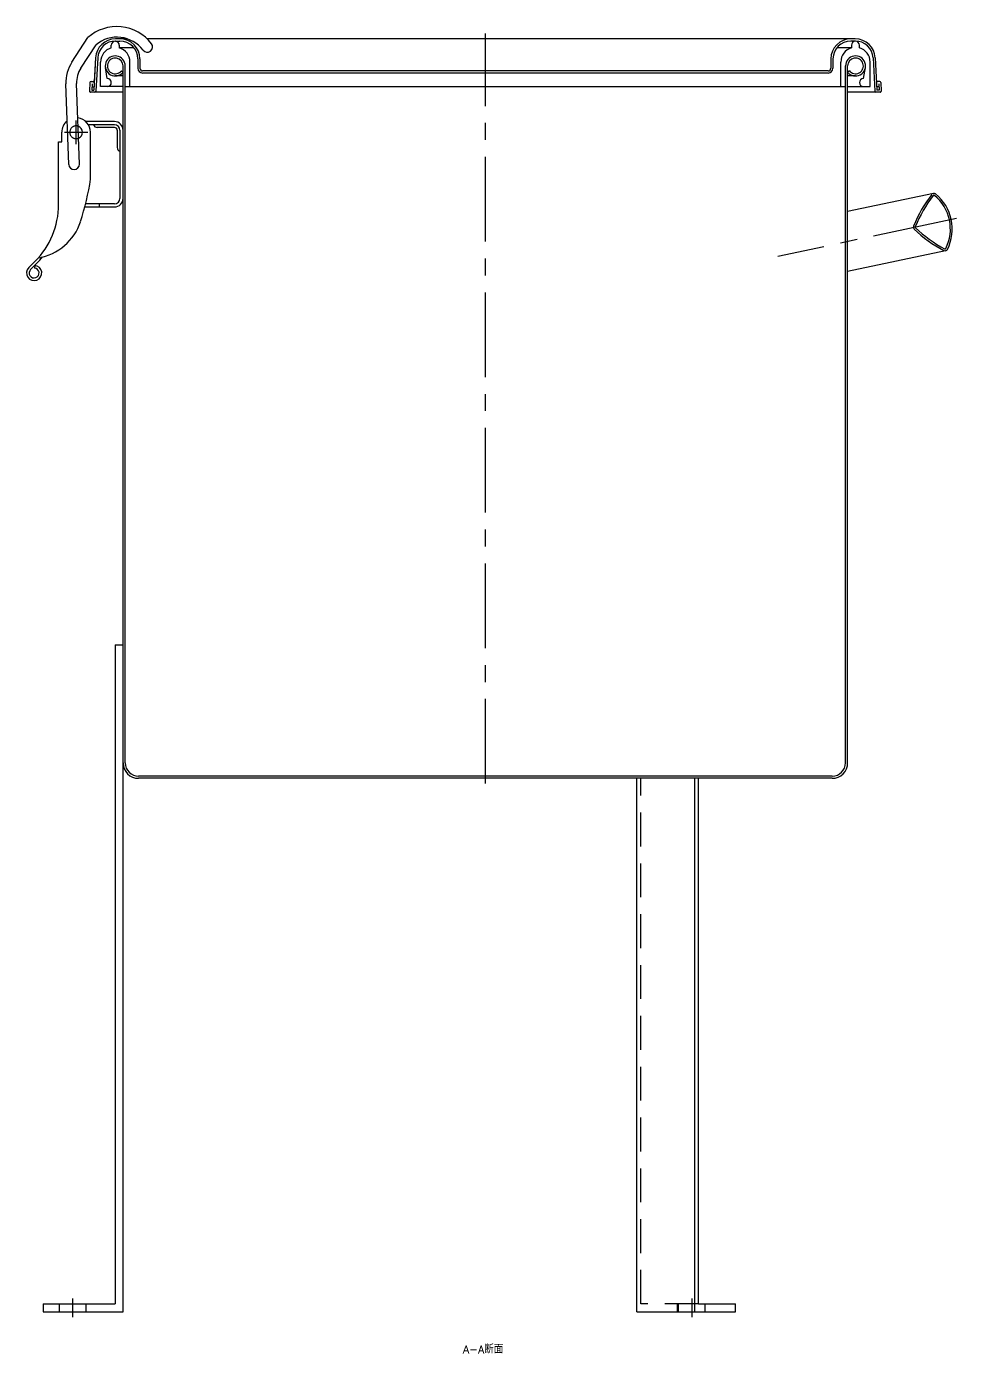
# Model space of a CAD drawing. Extents: x -197 to 653, y -753 to 174.
# Drawn here: x 304.7 to 653.2, y -746.8 to -249.4 of the extents above; entities that cross this region are included whole.
import ezdxf

# ---------------------------------------------------------------- set-up
doc = ezdxf.new("R2010")
doc.units = 0
doc.linetypes.add('CENTER', pattern=[50.8, 31.75, -6.35, 6.35, -6.35])
doc.linetypes.add('DASHED', pattern=[19.05, 12.7, -6.35])
doc.layers.get('0').update_dxf_attribs({"linetype": 'CONTINUOUS'})
doc.layers.add('CENTER', color=1, linetype='CONTINUOUS')
doc.styles.get("Standard").update_dxf_attribs({"font": 'txt.shx', "height": 3, "bigfont": 'bigfont.shx'})

msp = doc.modelspace()

# ---------------------------------------------------------------- linework, layer by layer
at = {"color": 7, "linetype": 'CONTINUOUS'}
for p, q in [((321.65, -262.77), (327.65, -253.52)), ((325, -264.94), (330.69, -256.18)), ((336.43, -257.38), (336.43, -256.38)), ((342.41, -254), (338.01, -254)), ((338.01, -254.8), (339.65, -254.8)), ((339.43, -256.38), (339.43, -257.38)), ((344.93, -257.38), (339.43, -257.38)), ((615.29, -254), (349.92, -254)), ((613.88, -257.38), (608.37, -257.38)), ((615.29, -254.8), (613.65, -254.8)), ((613.88, -256.38), (613.88, -257.38)), ((616.88, -257.38), (616.88, -256.38)), ((330.52, -261.11), (329.89, -273.2)), ((330.52, -261.11), (330.05, -270)), ((331.32, -261.15), (330.66, -273.62)), ((332.43, -271.88), (332.43, -262.67)), ((343.43, -271.88), (343.43, -262.67)), ((346.35, -261.5), (346.35, -265)), ((347.15, -261.5), (347.15, -265)), ((606.15, -261.5), (606.15, -265)), ((606.95, -261.5), (606.95, -265)), ((609.88, -271.88), (609.88, -262.67)), ((620.88, -271.88), (620.88, -262.67)), ((621.98, -261.15), (622.64, -273.62)), ((622.78, -261.11), (623.42, -273.2)), ((334.93, -268.88), (334.21, -264.78)), ((340.85, -267.88), (337.9, -267.88)), ((340.22, -265.95), (340.85, -266.44)), ((340.85, -731.18), (340.85, -264.13)), ((341.65, -525.38), (341.65, -264.13)), ((605.15, -266), (348.15, -266)), ((605.15, -266.8), (348.15, -266.8)), ((611.65, -525.38), (611.65, -264.13)), ((612.45, -525.38), (612.45, -264.13)), ((613.08, -265.95), (612.45, -266.44)), ((615.4, -267.88), (612.45, -267.88)), ((618.38, -268.88), (619.09, -264.78)), ((320.45, -301.08), (319.4, -270.88)), ((324.45, -300.94), (323.39, -270.74)), ((328.43, -270.38), (328.26, -273.58)), ((328.83, -270), (330.05, -270)), ((329.21, -270.8), (329.08, -273.2)), ((329.08, -273.2), (329.89, -273.2)), ((329.15, -272), (329.95, -272)), ((340.85, -271.88), (332.43, -271.88)), ((341.65, -271.88), (611.65, -271.88)), ((612.45, -271.88), (620.88, -271.88)), ((624.47, -270), (623.25, -270)), ((624.15, -272), (623.35, -272)), ((624.22, -273.2), (623.42, -273.2)), ((624.09, -270.8), (624.22, -273.2)), ((624.87, -270.38), (625.04, -273.58)), ((340.85, -274), (328.66, -274)), ((624.64, -274), (612.45, -274)), ((337.65, -285.01), (326.83, -285.01)), ((337.65, -286.21), (327.86, -286.21)), ((337.65, -287.21), (331.15, -287.21)), ((338.65, -288.21), (338.65, -294.71)), ((339.65, -288.21), (339.65, -313.81)), ((316.65, -316.15), (316.65, -292.61)), ((316.65, -292.61), (317.85, -292.61)), ((317.85, -292.61), (317.85, -289.01)), ((328.65, -306.61), (328.65, -289.01)), ((644.59, -311.92), (612.45, -318.75)), ((326.5, -317.01), (337.65, -317.01)), ((337.65, -315.81), (326.8, -315.81)), ((331.85, -315.81), (331.85, -317.01)), ((307.86, -337.36), (305.49, -339.74)), ((308.57, -338.07), (306.19, -340.45)), ((649.16, -333.44), (612.45, -341.25)), ((307.73, -338.92), (307.65, -339.91)), ((337.85, -481.18), (337.85, -728.18)), ((337.85, -481.18), (340.85, -481.18)), ((606.65, -530.38), (346.65, -530.38)), ((606.65, -531.18), (346.65, -531.18)), ((533.44, -731.18), (533.44, -531.18)), ((555.09, -531.18), (555.09, -731.18)), ((556.59, -728.18), (556.59, -531.18)), ((310.85, -728.18), (337.85, -728.18)), ((310.85, -728.18), (310.85, -731.18)), ((310.85, -731.18), (340.85, -731.18)), ((316.85, -728.18), (316.85, -731.18)), ((326.85, -728.18), (326.85, -731.18)), ((533.44, -731.18), (570.38, -731.18)), ((556.59, -728.18), (570.38, -728.18)), ((570.38, -731.18), (570.38, -728.18))]:
    msp.add_line(p, q, dxfattribs=at)
at = {"color": 3, "linetype": 'DASHED'}
for p, q in [((534.91, -728.18), (534.91, -531.18)), ((556.59, -728.18), (534.91, -728.18)), ((548.72, -731.18), (548.72, -728.18)), ((549.05, -731.18), (549.05, -728.18)), ((559.05, -731.18), (559.05, -728.18))]:
    msp.add_line(p, q, dxfattribs=at)
at = {"color": 7, "linetype": 'CONTINUOUS'}
for centre, radius, start, end in [((338.53, -265.71), 16.34, 37.3016, 131.742), ((338.53, -265.71), 12.34, 37.3016, 129.4248), ((338.01, -261.5), 7.5, 90, 177), ((338.01, -261.5), 6.7, 90, 177), ((337.93, -262.67), 5.5, 105.8266, 180), ((337.93, -256.38), 1.5, 0, 180), ((337.93, -262.67), 5.5, 0, 74.1734), ((339.65, -261.5), 7.5, 0, 90), ((339.65, -261.5), 6.7, 0, 90), ((349.93, -257.02), 2, 217.3016, 37.3016), ((613.65, -261.5), 7.5, 90, 180), ((613.65, -261.5), 6.7, 90, 180), ((615.38, -262.67), 5.5, 105.8266, 180), ((615.38, -256.38), 1.5, 0, 180), ((615.29, -261.5), 7.5, 3, 90), ((615.29, -261.5), 6.7, 3, 90), ((615.38, -262.67), 5.5, 0, 74.1734), ((333.39, -270.39), 14, 147, 182), ((337.9, -264.13), 3.75, 0, 321.8751), ((337.9, -264.13), 2.95, 0, 321.8751), ((615.4, -264.13), 3.75, 218.1249, 180), ((615.4, -264.13), 2.95, 218.1249, 180), ((333.39, -270.39), 10, 147, 182), ((348.15, -265), 1.8, 180, 270), ((348.15, -265), 1, 180, 270), ((605.15, -265), 1, 270, 0), ((605.15, -265), 1.8, 270, 0), ((328.83, -270.4), 0.4, 90, 177), ((329.63, -270.4), 0.4, 357, 90), ((334.93, -270.38), 1.5, 270, 90), ((618.38, -270.38), 1.5, 90, 270), ((623.67, -270.4), 0.4, 90, 183), ((624.47, -270.4), 0.4, 3, 90), ((328.66, -273.6), 0.4, 177, 270), ((330.26, -273.6), 0.4, 270, 357), ((623.04, -273.6), 0.4, 183, 270), ((624.64, -273.6), 0.4, 270, 3), ((323.25, -289.01), 5.4, 128.5827, 180), ((323.25, -289.01), 5.4, 0, 83.6767), ((323.25, -289.01), 2.4, 291.0083, 72.9917), ((331.15, -285.71), 1.5, 199.4712, 270), ((337.65, -288.21), 3.2, 0, 90), ((337.65, -288.21), 2, 0, 90), ((337.65, -288.21), 1, 0, 90), ((340.15, -294.71), 1.5, 180, 250.5288), ((322.45, -301.01), 2, 182, 2), ((229.79, -291.54), 100, 341.9543, 351.3362), ((683.47, -342.99), 50, 142.1222, 157.9034), ((683.47, -342.99), 49.3, 142.1222, 157.9034), ((644.8, -312.9), 0.3, 50.5801, 142.1222), ((644.8, -312.9), 1, 50.5801, 102), ((634.61, -325.29), 16.34, 333.4199, 50.5801), ((634.61, -325.29), 17.04, 333.4199, 50.5801), ((286.65, -316.15), 30, 315, 0), ((337.65, -313.81), 3.2, 270, 0), ((337.65, -313.81), 2, 270, 0), ((305.86, -316.33), 20, 279.3023, 341.9543), ((638.07, -324.55), 1, 157.9034, 226.0966), ((672.05, -289.25), 50, 226.0966, 241.8778), ((638.07, -324.55), 0.3, 157.9034, 226.0966), ((672.05, -289.25), 49.3, 226.0966, 241.8778), ((648.96, -332.46), 0.3, 241.8778, 333.4199), ((648.96, -332.46), 1, 282, 333.4199), ((286.65, -316.15), 31, 315, 320.8189), ((307.5, -341.76), 2.85, 135, 85.4755), ((307.5, -341.76), 1.85, 135, 85.4755), ((346.65, -525.38), 5.8, 180, 270), ((346.65, -525.38), 5, 180, 270), ((606.65, -525.38), 5, 270, 0), ((606.65, -525.38), 5.8, 270, 0)]:
    msp.add_arc(centre, radius, start, end, dxfattribs=at)
at = {"color": 3, "linetype": 'DASHED'}
msp.add_arc((323.25, -289.01), 2.4, 72.9917, 291.0083, dxfattribs=at)
at = {"layer": 'CENTER', "color": 1, "linetype": 'CENTER'}
for p, q in [((476.65, -533.18), (476.65, -252)), ((323.25, -293.41), (323.25, -284.61)), ((318.85, -289.01), (327.65, -289.01)), ((653.23, -321.33), (586.27, -335.56)), ((321.85, -726.18), (321.85, -733.18)), ((554.05, -726.18), (554.05, -733.18))]:
    msp.add_line(p, q, dxfattribs=at)

# ---------------------------------------------------------------- texts
at = {"color": 137, "linetype": 'CONTINUOUS'}
msp.add_text('A-A断面', height=3, dxfattribs=at).set_placement((468.23, -746.74))

doc.saveas('drawing.dxf')
